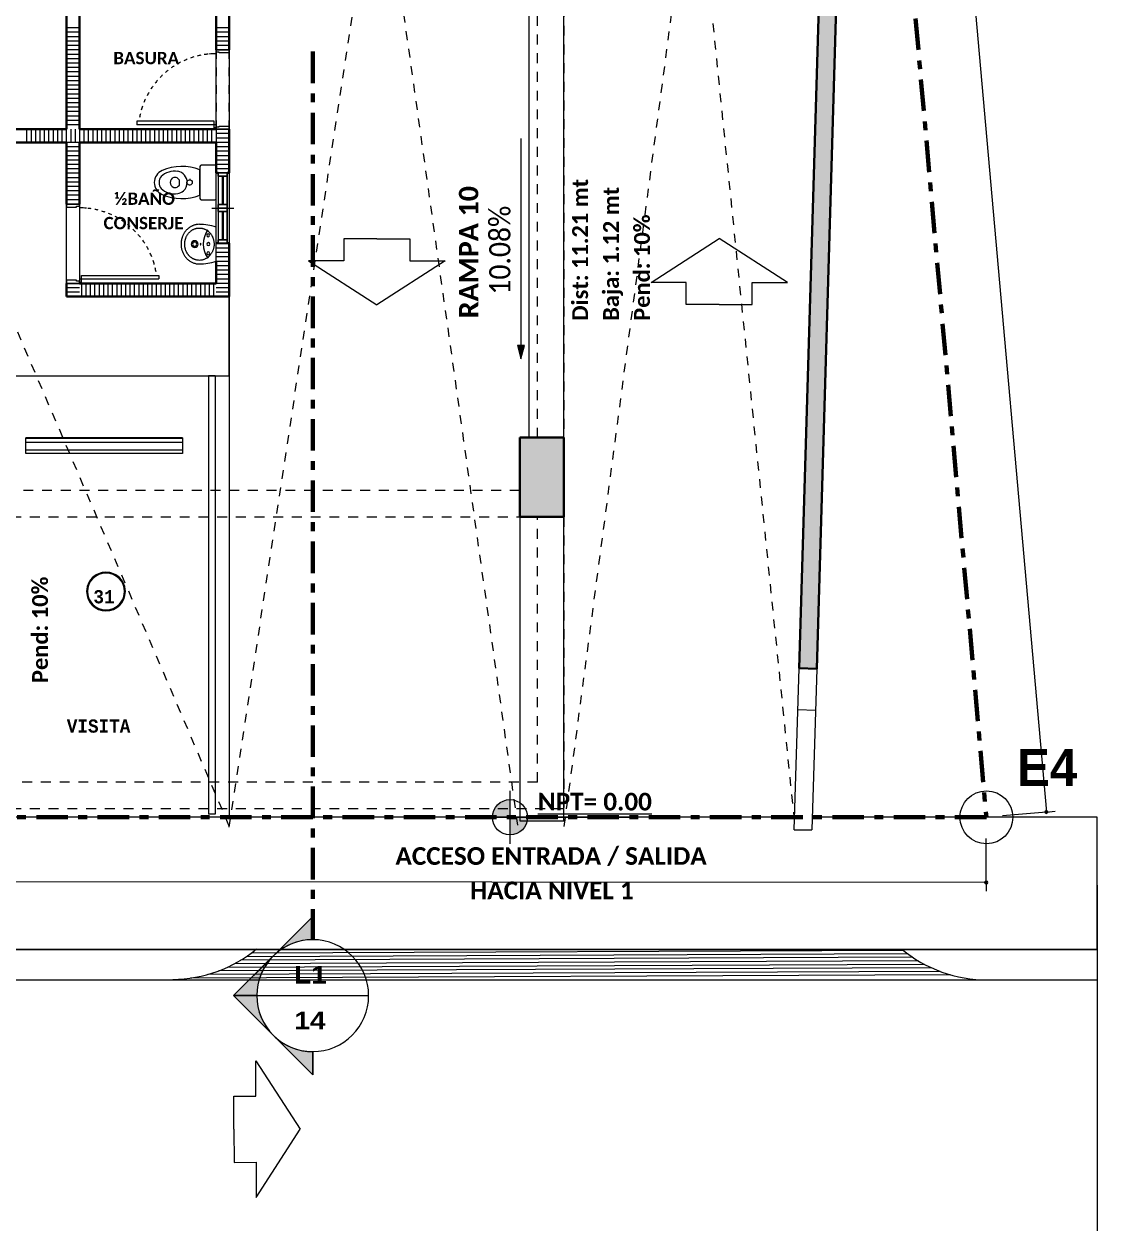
# Model space of a CAD drawing. Header units: metres. Extents: x -144 to 1000, y -717 to 29.
# Drawn here: x 185.94 to 198.13, y -576.13 to -562.52 of the extents above; entities that cross this region are included whole.
import ezdxf

# ---------------------------------------------------------------- set-up
doc = ezdxf.new("R2010")
doc.units = ezdxf.units.M
for name, pattern in [('Basculante', [0.11625, 0.075, -0.04125]), ('basculante modificado', [0.18, 0.1125, -0.0675]), ('Dash Dot 3_16_', [0.595313, 0.357187, -0.119063, 0, -0.119063]), ('Trazo', [0.45, 0.225, -0.225])]:
    doc.linetypes.add(name, pattern=pattern)
doc.layers.get('0').update_dxf_attribs({"color": 1})
for name, color, linetype, lineweight in [('A-ANNO-DIMS', 1, 'Continuous', 9), ('A-DETL', 1, 'Continuous', 9), ('A-DETL-GENF', 1, 'Continuous', 9), ('A-DETL-THIN', 1, 'Continuous', 9), ('A-DOOR', 1, 'Continuous', 9), ('A-DOOR-FRAM', 1, 'Continuous', 9), ('A-DOOR-HDLN', 1, 'Trazo', 20), ('A-FLOR', 2, 'Continuous', 9), ('A-GLAZ', 1, 'Continuous', 9), ('A-WALL', 4, 'Continuous', 9), ('C-PRKG', 2, 'Continuous', 9), ('G-ANNO-DIMS', 1, 'Continuous', 9), ('G-ANNO-SYMB', 1, 'Continuous', 9), ('G-ANNO-TEXT', 2, 'Continuous', 9), ('P-SANR-FIXT', 1, 'Continuous', 9), ('S-COLS', 7, 'Continuous', 9)]:
    doc.layers.add(name, color=color, linetype=linetype, lineweight=lineweight)
doc.layers.add('A-WALL-PATT', color=7, linetype='Continuous', lineweight=35, true_color=0x9c9c9c)
doc.styles.add('Arial Black', font='', dxfattribs={"height": 0.15})
doc.styles.add('Britannic Bold_B_1', font='', dxfattribs={"width": 0.7, "height": 0.4})
doc.styles.add('Calibri', font='calibri.ttf', dxfattribs={"width": 0.9, "height": 0.24})
doc.styles.add('Calibri_B', font='calibrib.ttf', dxfattribs={"height": 0.165})
doc.styles.add('Calibri_B_2', font='calibrib.ttf', dxfattribs={"height": 0.135})
doc.styles.add('Calibri_B_3', font='calibrib.ttf', dxfattribs={"height": 0.15})
doc.styles.add('Calibri_B_5', font='calibrib.ttf', dxfattribs={"height": 0.66})
doc.styles.add('Courier New_B', font='courbd.ttf', dxfattribs={"height": 0.1125})
doc.styles.get('Arial Black').set_extended_font_data('Arial Black')
doc.styles.get('Britannic Bold_B_1').set_extended_font_data('Britannic Bold', bold=True)

# ---------------------------------------------------------------- blocks, each defined once
blk = doc.blocks.new('Q')
at = {"layer": 'A-ANNO-DIMS', "lineweight": 25, "true_color": 0x0000ff}
h = blk.add_hatch(color=5, dxfattribs=at)
edge = h.paths.add_edge_path()
edge.add_arc((203.476, -509.956), 0.015, 0, 360)
h = blk.add_hatch(color=5, dxfattribs=at)
edge = h.paths.add_edge_path()
edge.add_arc((202.794, -510.756), 0.015, 0, 360)
at = {"layer": 'A-WALL-PATT', "lineweight": 5, "true_color": 0x747474}
blk.add_hatch(color=8, dxfattribs=at).paths.add_polyline_path([(200.868, -508.329), (201.339, -492.462), (201.139, -492.456), (200.669, -508.323), (200.768, -508.326)])
at = {"layer": 'G-ANNO-DIMS'}
blk.add_hatch(color=256, dxfattribs=at).paths.add_polyline_path([(197.51, -504.812), (197.55, -504.662), (197.47, -504.662)])
h = blk.add_hatch(color=256, dxfattribs=at)
edge = h.paths.add_edge_path()
edge.add_line((197.386, -510.015), (197.186, -510.015))
edge.add_arc((197.386, -510.015), 0.2, 90, 180, ccw=False)
edge.add_line((197.386, -509.815), (197.386, -510.015))
h = blk.add_hatch(color=256, dxfattribs=at)
edge = h.paths.add_edge_path()
edge.add_line((197.386, -510.015), (197.586, -510.015))
edge.add_arc((197.386, -510.015), 0.2, 270, 360, ccw=False)
edge.add_line((197.386, -510.215), (197.386, -510.015))
at = {"layer": 'G-ANNO-SYMB'}
h = blk.add_hatch(color=256, dxfattribs=at)
edge = h.paths.add_edge_path()
edge.add_line((194.72, -511.568), (195.146, -511.142))
edge.add_line((195.146, -511.142), (195.146, -511.404))
edge.add_arc((195.146, -512.04), 0.636, 90, 132.0784)
h = blk.add_hatch(color=256, dxfattribs=at)
edge = h.paths.add_edge_path()
edge.add_arc((195.146, -512.04), 0.635, 135, 180)
edge.add_line((194.511, -512.04), (194.248, -512.04))
edge.add_line((194.248, -512.04), (194.697, -511.591))
h = blk.add_hatch(color=256, dxfattribs=at)
edge = h.paths.add_edge_path()
edge.add_line((194.697, -512.489), (194.248, -512.04))
edge.add_line((194.248, -512.04), (194.511, -512.04))
edge.add_arc((195.146, -512.04), 0.635, 180, 225)
h = blk.add_hatch(color=256, dxfattribs=at)
edge = h.paths.add_edge_path()
edge.add_arc((195.146, -512.04), 0.636, 227.9216, 270)
edge.add_line((195.146, -512.676), (195.146, -512.938))
edge.add_line((195.146, -512.938), (194.72, -512.512))
at = {"layer": 'S-COLS', "true_color": 0x5b5b5b}
h = blk.add_hatch(color=251, dxfattribs=at)
h.paths.add_polyline_path([(179.699, -506.606), (180.199, -506.606), (180.199, -505.706), (179.699, -505.706), (179.699, -505.857)])
h.paths.add_polyline_path([(197.998, -506.606), (197.998, -505.706), (197.498, -505.706), (197.498, -506.606)])
h.paths.add_polyline_path([(187.899, -506.606), (187.899, -505.706), (187.399, -505.706), (187.399, -506.606), (187.851, -506.606)])
h.paths.add_polyline_path([(193.699, -498.906), (194.199, -498.905), (194.199, -495.756), (193.699, -495.756), (193.699, -498.669)])
h.paths.add_polyline_path([(180.198, -498.906), (180.199, -498.906), (180.198, -498.206), (179.699, -498.206), (179.699, -498.906)])
h.paths.add_polyline_path([(187.899, -498.906), (187.899, -498.006), (187.399, -498.006), (187.399, -498.906), (187.851, -498.906)])
h.paths.add_polyline_path([(183.598, -498.906), (185.599, -498.906), (185.598, -498.406), (183.898, -498.406), (183.898, -496.256), (185.599, -496.256), (185.598, -495.756), (183.598, -495.756), (183.598, -498.669)])
h.paths.add_polyline_path([(197.599, -498.906), (197.999, -498.905), (197.999, -498.206), (197.599, -498.206), (197.599, -498.905)])
h.paths.add_polyline_path([(187.399, -496.656), (187.899, -496.656), (187.899, -495.756), (187.399, -495.756), (187.399, -496.272)])
h.paths.add_polyline_path([(180.198, -496.456), (180.198, -495.755), (179.698, -495.755), (179.698, -496.456)])
h.paths.add_polyline_path([(197.999, -496.456), (197.999, -495.755), (197.599, -495.756), (197.599, -496.456)])
h.paths.add_polyline_path([(197.499, -487.756), (197.999, -487.756), (197.999, -486.856), (197.499, -486.856)])
at = {"layer": 'A-ANNO-DIMS', "color": 5, "true_color": 0x0000ff}
for p, q in [((201.076, -482.882), (203.476, -509.956)), ((203.476, -509.956), (203.576, -509.947)), ((203.476, -509.956), (202.978, -510)), ((202.794, -510.756), (202.794, -510.256)), ((202.794, -510.756), (171.932, -510.732)), ((202.794, -510.756), (202.794, -510.856))]:
    blk.add_line(p, q, dxfattribs=at)
at = {"layer": 'A-ANNO-DIMS', "color": 5, "lineweight": 25, "true_color": 0x0000ff}
for centre in [(203.476, -509.956), (202.794, -510.756)]:
    blk.add_circle(centre, 0.015, dxfattribs=at)
at = {"layer": 'A-DETL', "color": 7, "linetype": 'Dash Dot 3_16_', "lineweight": 70}
for p, q in [((200.394, -482.943), (202.795, -510.016)), ((202.795, -510.016), (171.933, -510.016))]:
    blk.add_line(p, q, dxfattribs=at)
at = {"layer": 'A-DETL', "color": 9, "linetype": 'Basculante', "true_color": 0xc0c0c0}
for p, q in [((194.199, -510.128), (195.899, -498.916)), ((195.899, -498.916), (197.473, -510.116)), ((199.479, -498.916), (197.998, -510.127)), ((200.617, -510.057), (199.479, -498.916)), ((194.199, -510.116), (190.874, -502.355))]:
    blk.add_line(p, q, dxfattribs=at)
at = {"layer": 'A-DETL', "color": 7, "linetype": 'basculante modificado'}
for p, q in [((197.698, -505.706), (197.698, -498.906)), ((197.998, -498.906), (197.998, -505.706)), ((197.498, -506.306), (187.899, -506.306)), ((187.898, -506.606), (197.498, -506.606)), ((197.698, -509.616), (197.698, -506.606)), ((197.998, -506.606), (197.998, -509.916)), ((197.698, -509.616), (187.899, -509.616)), ((187.898, -509.916), (197.998, -509.916))]:
    blk.add_line(p, q, dxfattribs=at)
at = {"layer": 'A-DETL', "color": 253, "true_color": 0xb6b6b6}
for p, q in [((201.904, -511.565), (194.391, -511.598)), ((201.853, -511.526), (194.448, -511.558)), ((202.093, -511.685), (194.176, -511.719)), ((202.023, -511.645), (194.258, -511.679)), ((201.96, -511.605), (194.328, -511.638)), ((202.39, -511.804), (193.759, -511.841)), ((202.27, -511.765), (193.955, -511.8)), ((202.173, -511.724), (194.079, -511.76))]:
    blk.add_line(p, q, dxfattribs=at)
at = {"layer": 'A-DETL-GENF', "linetype": 'Basculante'}
for p, q in [((194.199, -501.305), (194.049, -501.305)), ((194.049, -501.305), (194.049, -502.205)), ((194.199, -502.205), (194.199, -501.305)), ((194.049, -502.205), (194.199, -502.205)), ((192.349, -503.955), (192.349, -503.055)), ((192.349, -503.055), (192.499, -503.055)), ((192.499, -503.055), (192.499, -503.955)), ((192.499, -503.955), (192.349, -503.955))]:
    blk.add_line(p, q, dxfattribs=at)
at = {"layer": 'A-DETL-GENF', "lineweight": 25}
for p, q in [((194.074, -502.7), (194.174, -502.7)), ((194.074, -502.74), (194.074, -502.7)), ((194.174, -502.7), (194.174, -502.74)), ((194.174, -502.74), (194.074, -502.74)), ((194.074, -503.06), (194.174, -503.06)), ((194.074, -503.1), (194.074, -503.06)), ((194.074, -503.1), (194.174, -503.1)), ((194.074, -503.14), (194.074, -503.1)), ((194.174, -503.1), (194.074, -503.1)), ((194.174, -503.14), (194.074, -503.14)), ((194.174, -503.06), (194.174, -503.1)), ((194.174, -503.1), (194.174, -503.14)), ((194.074, -503.46), (194.174, -503.46)), ((194.074, -503.5), (194.074, -503.46)), ((194.174, -503.5), (194.074, -503.5)), ((194.174, -503.46), (194.174, -503.5))]:
    blk.add_line(p, q, dxfattribs=at)
at = {"layer": 'A-DETL-GENF'}
for p, q in [((194.074, -502.74), (194.074, -503.06)), ((194.119, -502.74), (194.119, -503.06)), ((194.129, -502.74), (194.129, -503.06)), ((194.174, -502.74), (194.174, -503.06)), ((194.074, -503.14), (194.074, -503.46)), ((194.119, -503.14), (194.119, -503.46)), ((194.129, -503.14), (194.129, -503.46)), ((194.174, -503.14), (194.174, -503.46)), ((195.874, -503.449), (195.499, -503.449)), ((195.499, -503.449), (195.499, -503.699)), ((195.874, -503.449), (196.249, -503.449)), ((196.249, -503.449), (196.249, -503.699)), ((198.987, -503.945), (199.762, -503.445)), ((200.537, -503.945), (199.762, -503.445)), ((195.499, -503.699), (195.099, -503.699)), ((195.099, -503.699), (195.874, -504.199)), ((196.649, -503.699), (195.874, -504.199)), ((196.249, -503.699), (196.649, -503.699)), ((199.387, -503.945), (198.987, -503.945)), ((199.387, -504.195), (199.387, -503.945)), ((200.137, -504.195), (200.137, -503.945)), ((200.137, -503.945), (200.537, -503.945)), ((199.762, -504.195), (199.387, -504.195)), ((199.762, -504.195), (200.137, -504.195)), ((194.5, -513.181), (194.499, -512.781)), ((194.499, -512.781), (195.002, -513.554)), ((194.25, -513.182), (194.5, -513.181)), ((194.252, -513.557), (194.25, -513.182)), ((194.252, -513.557), (194.254, -513.932)), ((194.505, -514.331), (195.002, -513.554)), ((194.254, -513.932), (194.504, -513.931)), ((194.504, -513.931), (194.505, -514.331))]:
    blk.add_line(p, q, dxfattribs=at)
at = {"layer": 'A-DETL-THIN'}
for p, q in [((197.599, -498.906), (197.599, -505.706)), ((197.998, -505.706), (197.998, -498.906)), ((192.349, -502.355), (187.549, -502.355)), ((192.349, -504.105), (192.349, -502.355)), ((194.199, -504.105), (192.349, -504.105)), ((194.199, -505.005), (194.199, -504.105)), ((188.999, -505.005), (194.199, -505.005)), ((197.599, -505.706), (197.998, -505.706)), ((197.498, -506.606), (197.498, -510.057)), ((197.998, -506.606), (197.498, -506.606)), ((197.998, -510.057), (197.998, -506.606)), ((197.498, -510.057), (197.998, -510.057)), ((204.052, -510.786), (204.052, -514.853)), ((171.518, -511.511), (204.052, -511.511)), ((171.518, -511.861), (204.052, -511.861))]:
    blk.add_line(p, q, dxfattribs=at)
blk.add_circle((202.795, -510.016), 0.3, dxfattribs=at)
for centre, start, end in [((193.551, -510.355), 270.25, 309.6325), ((202.798, -510.361), 230.0615, 270.288)]:
    blk.add_arc(centre, 1.5, start, end, dxfattribs=at)
at = {"layer": 'A-DOOR', "lineweight": 15}
for p, q in [((193.149, -502.115), (193.149, -502.155)), ((194.029, -502.115), (193.149, -502.115)), ((194.039, -502.155), (193.149, -502.155)), ((194.029, -502.19), (194.029, -502.115)), ((194.039, -502.19), (194.029, -502.19)), ((194.039, -502.205), (194.039, -502.19)), ((192.509, -503.905), (193.399, -503.905)), ((192.509, -503.94), (192.519, -503.94)), ((192.509, -503.955), (192.509, -503.94)), ((192.519, -503.865), (193.399, -503.865)), ((192.519, -503.94), (192.519, -503.865)), ((193.399, -503.865), (193.399, -503.905))]:
    blk.add_line(p, q, dxfattribs=at)
at = {"layer": 'A-DOOR'}
for p, q in [((194.049, -502.205), (194.199, -502.205)), ((192.499, -503.955), (192.349, -503.955))]:
    blk.add_line(p, q, dxfattribs=at)
for centre, start, end in [((194.047, -502.23), 101.2538, 103.9081), ((194.047, -502.23), 95.9429, 98.5991), ((194.047, -502.23), 90, 95.1398), ((194.047, -502.23), 122.5538, 125.2378), ((194.047, -502.23), 117.2056, 119.8767), ((194.047, -502.23), 111.8777, 114.5395), ((194.047, -502.23), 106.5629, 109.2191), ((194.047, -502.23), 133.3395, 136.0594), ((194.047, -502.23), 127.9295, 130.6298), ((194.047, -502.23), 144.2878, 147.0559), ((194.047, -502.23), 138.7903, 141.5328), ((194.047, -502.23), 155.4451, 158.2717), ((194.047, -502.23), 149.8378, 152.634), ((194.047, -502.23), 166.8489, 169.7418), ((194.047, -502.23), 166.8489, 169.7418), ((194.047, -502.23), 161.1143, 164.1684), ((192.5, -503.98), 84.8602, 90), ((192.5, -503.98), 81.4009, 84.0571), ((192.5, -503.98), 76.0919, 78.7462), ((192.5, -503.98), 70.7809, 73.4371), ((192.5, -503.98), 65.4605, 68.1223), ((192.5, -503.98), 60.1233, 62.7944), ((192.5, -503.98), 54.7622, 57.4462), ((192.5, -503.98), 49.3702, 52.0705), ((192.5, -503.98), 43.9406, 46.6605), ((192.5, -503.98), 38.4672, 41.2097), ((192.5, -503.98), 32.9441, 35.7122), ((192.5, -503.98), 27.366, 30.1622), ((192.5, -503.98), 21.7283, 24.5549), ((192.5, -503.98), 15.8316, 18.8857), ((192.5, -503.98), 10.2582, 13.1511), ((192.5, -503.98), 10.2582, 13.1511)]:
    blk.add_arc(centre, 0.881, start, end, dxfattribs=at)
at = {"layer": 'A-DOOR-FRAM'}
for p, q in [((194.049, -501.305), (194.199, -501.305)), ((194.049, -501.33), (194.049, -501.305)), ((194.084, -501.33), (194.049, -501.33)), ((194.084, -501.34), (194.084, -501.33)), ((194.199, -501.34), (194.084, -501.34)), ((194.199, -501.305), (194.199, -501.34)), ((194.049, -502.18), (194.084, -502.18)), ((194.049, -502.205), (194.049, -502.18)), ((194.084, -502.17), (194.199, -502.17)), ((194.084, -502.18), (194.084, -502.17)), ((194.199, -502.17), (194.199, -502.205)), ((194.199, -502.205), (194.049, -502.205)), ((192.349, -503.055), (192.349, -503.09)), ((192.499, -503.055), (192.349, -503.055)), ((192.349, -503.09), (192.464, -503.09)), ((192.464, -503.09), (192.464, -503.08)), ((192.464, -503.08), (192.499, -503.08)), ((192.499, -503.08), (192.499, -503.055)), ((192.349, -503.92), (192.349, -503.955)), ((192.464, -503.92), (192.349, -503.92)), ((192.349, -503.955), (192.499, -503.955)), ((192.464, -503.93), (192.464, -503.92)), ((192.499, -503.93), (192.464, -503.93)), ((192.499, -503.955), (192.499, -503.93))]:
    blk.add_line(p, q, dxfattribs=at)
at = {"layer": 'A-DOOR-HDLN'}
for p, q in [((194.199, -501.305), (194.049, -501.305)), ((192.349, -503.055), (192.499, -503.055))]:
    blk.add_line(p, q, dxfattribs=at)
at = {"layer": 'A-FLOR'}
for p, q in [((194.199, -504.105), (194.199, -510.015)), ((200.618, -510.015), (173.534, -510.015)), ((204.052, -510.015), (200.818, -510.015)), ((204.052, -511.515), (204.052, -510.015)), ((171.518, -511.515), (204.052, -511.515))]:
    blk.add_line(p, q, dxfattribs=at)
at = {"layer": 'A-GLAZ'}
for p, q in [((194.174, -502.7), (194.074, -502.7)), ((194.074, -502.7), (194.074, -503.1)), ((194.174, -503.1), (194.174, -502.7)), ((193.999, -503.1), (194.249, -503.1)), ((194.174, -503.1), (194.074, -503.1)), ((194.074, -503.1), (194.074, -503.5)), ((194.174, -503.1), (194.074, -503.1)), ((194.174, -503.5), (194.174, -503.1)), ((194.174, -503.5), (194.074, -503.5))]:
    blk.add_line(p, q, dxfattribs=at)
at = {"layer": 'A-WALL', "lineweight": 35}
for p, q in [((201.139, -492.456), (200.669, -508.323)), ((200.868, -508.329), (201.339, -492.462)), ((192.349, -498.906), (192.349, -502.205)), ((192.499, -498.906), (192.499, -502.205)), ((194.049, -498.905), (194.049, -501.305)), ((194.199, -501.305), (194.199, -498.905)), ((192.349, -502.205), (189.174, -502.205)), ((194.049, -502.205), (192.499, -502.205)), ((194.199, -502.7), (194.199, -502.205)), ((189.174, -502.355), (192.349, -502.355)), ((192.349, -502.355), (192.349, -503.055)), ((192.499, -502.355), (194.049, -502.355)), ((192.499, -502.355), (192.499, -503.055)), ((194.049, -502.355), (194.049, -502.7)), ((194.049, -502.7), (194.074, -502.7)), ((194.174, -502.7), (194.199, -502.7)), ((194.074, -503.5), (194.049, -503.5)), ((194.199, -503.5), (194.174, -503.5)), ((194.199, -504.105), (194.199, -503.5)), ((194.049, -503.705), (194.049, -503.955)), ((192.349, -504.105), (192.349, -503.955)), ((194.049, -503.955), (192.499, -503.955)), ((192.349, -504.105), (194.199, -504.105)), ((200.669, -508.323), (200.868, -508.329))]:
    blk.add_line(p, q, dxfattribs=at)
at = {"layer": 'A-WALL'}
for p, q in [((194.049, -502.18), (194.049, -501.33)), ((194.199, -501.34), (194.199, -502.17)), ((194.049, -503.315), (194.049, -502.7)), ((194.199, -502.7), (194.199, -503.5)), ((192.349, -503.92), (192.349, -503.09)), ((192.499, -503.08), (192.499, -503.93)), ((200.614, -510.157), (200.669, -508.323)), ((200.868, -508.329), (200.814, -510.157)), ((200.655, -508.792), (200.855, -508.798)), ((200.614, -510.157), (200.814, -510.157))]:
    blk.add_line(p, q, dxfattribs=at)
at = {"layer": 'A-WALL-PATT', "color": 8, "lineweight": 5, "true_color": 0x727272}
for p, q in [((192.499, -501.056), (192.349, -501.056)), ((194.199, -501.056), (194.049, -501.056)), ((192.499, -501.106), (192.349, -501.106)), ((192.499, -501.156), (192.349, -501.156)), ((192.499, -501.206), (192.349, -501.206)), ((194.199, -501.106), (194.049, -501.106)), ((194.199, -501.156), (194.049, -501.156)), ((194.199, -501.206), (194.049, -501.206)), ((192.499, -501.256), (192.349, -501.256)), ((192.499, -501.306), (192.349, -501.306)), ((192.499, -501.356), (192.349, -501.356)), ((194.199, -501.256), (194.049, -501.256)), ((192.499, -501.406), (192.349, -501.406)), ((192.499, -501.456), (192.349, -501.456)), ((192.499, -501.506), (192.349, -501.506)), ((192.499, -501.556), (192.349, -501.556)), ((192.499, -501.606), (192.349, -501.606)), ((192.499, -501.656), (192.349, -501.656)), ((192.499, -501.706), (192.349, -501.706)), ((192.499, -501.756), (192.349, -501.756)), ((192.499, -501.806), (192.349, -501.806)), ((192.499, -501.856), (192.349, -501.856)), ((192.499, -501.906), (192.349, -501.906)), ((192.499, -501.956), (192.349, -501.956)), ((192.499, -502.006), (192.349, -502.006)), ((192.499, -502.056), (192.349, -502.056)), ((192.499, -502.106), (192.349, -502.106)), ((192.499, -502.156), (192.349, -502.156)), ((191.898, -502.205), (191.898, -502.355)), ((191.948, -502.205), (191.948, -502.355)), ((191.998, -502.205), (191.998, -502.355)), ((192.048, -502.205), (192.048, -502.355)), ((192.098, -502.205), (192.098, -502.355)), ((192.148, -502.205), (192.148, -502.355)), ((192.198, -502.205), (192.198, -502.355)), ((192.248, -502.205), (192.248, -502.355)), ((192.298, -502.205), (192.298, -502.355)), ((192.348, -502.205), (192.348, -502.355)), ((192.398, -502.205), (192.398, -502.355)), ((192.448, -502.205), (192.448, -502.355)), ((192.498, -502.205), (192.498, -502.355)), ((192.548, -502.205), (192.548, -502.355)), ((192.598, -502.205), (192.598, -502.355)), ((192.648, -502.205), (192.648, -502.355)), ((192.698, -502.205), (192.698, -502.355)), ((192.748, -502.205), (192.748, -502.355)), ((192.798, -502.205), (192.798, -502.355)), ((192.848, -502.205), (192.848, -502.355)), ((192.898, -502.205), (192.898, -502.355)), ((192.948, -502.205), (192.948, -502.355)), ((192.998, -502.205), (192.998, -502.355)), ((193.048, -502.205), (193.048, -502.355)), ((193.098, -502.205), (193.098, -502.355)), ((193.148, -502.205), (193.148, -502.355)), ((193.198, -502.205), (193.198, -502.355)), ((193.248, -502.205), (193.248, -502.355)), ((193.298, -502.205), (193.298, -502.355)), ((193.348, -502.205), (193.348, -502.355)), ((193.398, -502.205), (193.398, -502.355)), ((193.448, -502.205), (193.448, -502.355)), ((193.498, -502.205), (193.498, -502.355)), ((193.548, -502.205), (193.548, -502.355)), ((193.598, -502.205), (193.598, -502.355)), ((193.648, -502.205), (193.648, -502.355)), ((193.698, -502.205), (193.698, -502.355)), ((193.748, -502.205), (193.748, -502.355)), ((193.798, -502.205), (193.798, -502.355)), ((193.848, -502.205), (193.848, -502.355)), ((193.898, -502.205), (193.898, -502.355)), ((193.948, -502.205), (193.948, -502.355)), ((193.998, -502.205), (193.998, -502.355)), ((194.048, -502.205), (194.048, -502.355)), ((194.199, -502.206), (194.049, -502.206)), ((194.199, -502.256), (194.049, -502.256)), ((194.199, -502.306), (194.049, -502.306)), ((192.499, -502.356), (192.349, -502.356)), ((192.499, -502.406), (192.349, -502.406)), ((192.499, -502.456), (192.349, -502.456)), ((194.199, -502.356), (194.049, -502.356)), ((194.199, -502.406), (194.049, -502.406)), ((194.199, -502.456), (194.049, -502.456)), ((192.499, -502.506), (192.349, -502.506)), ((192.499, -502.556), (192.349, -502.556)), ((194.199, -502.506), (194.049, -502.506)), ((194.199, -502.556), (194.049, -502.556)), ((192.499, -502.606), (192.349, -502.606)), ((192.499, -502.656), (192.349, -502.656)), ((192.499, -502.706), (192.349, -502.706)), ((194.199, -502.606), (194.049, -502.606)), ((194.199, -502.656), (194.049, -502.656)), ((192.499, -502.756), (192.349, -502.756)), ((192.499, -502.806), (192.349, -502.806)), ((192.499, -502.856), (192.349, -502.856)), ((192.499, -502.906), (192.349, -502.906)), ((192.499, -502.956), (192.349, -502.956)), ((192.499, -503.006), (192.349, -503.006)), ((194.199, -503.506), (194.049, -503.506)), ((194.199, -503.556), (194.049, -503.556)), ((194.199, -503.606), (194.049, -503.606)), ((194.199, -503.656), (194.049, -503.656)), ((194.199, -503.706), (194.049, -503.706)), ((194.199, -503.756), (194.049, -503.756)), ((194.199, -503.806), (194.049, -503.806)), ((192.499, -503.956), (192.349, -503.956)), ((192.524, -504.105), (192.524, -503.955)), ((192.574, -504.105), (192.574, -503.955)), ((192.624, -504.105), (192.624, -503.955)), ((192.674, -504.105), (192.674, -503.955)), ((192.724, -504.105), (192.724, -503.955)), ((192.774, -504.105), (192.774, -503.955)), ((192.824, -504.105), (192.824, -503.955)), ((192.874, -504.105), (192.874, -503.955)), ((192.924, -504.105), (192.924, -503.955)), ((192.974, -504.105), (192.974, -503.955)), ((193.024, -504.105), (193.024, -503.955)), ((193.074, -504.105), (193.074, -503.955)), ((193.124, -504.105), (193.124, -503.955)), ((193.174, -504.105), (193.174, -503.955)), ((193.224, -504.105), (193.224, -503.955)), ((193.274, -504.105), (193.274, -503.955)), ((193.324, -504.105), (193.324, -503.955)), ((193.374, -504.105), (193.374, -503.955)), ((193.424, -504.105), (193.424, -503.955)), ((193.474, -504.105), (193.474, -503.955)), ((193.524, -504.105), (193.524, -503.955)), ((193.574, -504.105), (193.574, -503.955)), ((193.624, -504.105), (193.624, -503.955)), ((193.674, -504.105), (193.674, -503.955)), ((193.724, -504.105), (193.724, -503.955)), ((193.774, -504.105), (193.774, -503.955)), ((193.824, -504.105), (193.824, -503.955)), ((193.874, -504.105), (193.874, -503.955)), ((193.924, -504.105), (193.924, -503.955)), ((193.974, -504.105), (193.974, -503.955)), ((194.024, -504.105), (194.024, -503.955)), ((194.199, -503.856), (194.049, -503.856)), ((194.199, -503.906), (194.049, -503.906)), ((194.199, -503.956), (194.049, -503.956)), ((192.499, -504.006), (192.349, -504.006)), ((192.499, -504.056), (192.349, -504.056)), ((194.199, -504.006), (194.049, -504.006)), ((194.199, -504.056), (194.049, -504.056))]:
    blk.add_line(p, q, dxfattribs=at)
at = {"layer": 'C-PRKG', "lineweight": 15}
blk.add_line((191.499, -505.005), (193.999, -505.005), dxfattribs=at)
at = {"layer": 'C-PRKG'}
for p, q in [((193.963, -505.005), (193.963, -505.006)), ((194.038, -505.005), (193.963, -505.005)), ((193.963, -505.006), (194.038, -505.006)), ((193.963, -505.006), (193.963, -509.98)), ((194.038, -505.006), (194.038, -505.005)), ((194.038, -505.006), (194.038, -509.98)), ((191.888, -505.712), (191.888, -505.71)), ((193.668, -505.71), (191.888, -505.71)), ((191.888, -505.761), (191.888, -505.712)), ((191.888, -505.712), (193.668, -505.712)), ((193.668, -505.71), (193.668, -505.712)), ((193.668, -505.712), (193.668, -505.761)), ((191.888, -505.85), (191.888, -505.761)), ((193.668, -505.761), (191.888, -505.761)), ((191.888, -505.887), (191.888, -505.85)), ((193.668, -505.85), (191.888, -505.85)), ((193.668, -505.761), (193.668, -505.85)), ((193.668, -505.85), (193.668, -505.887)), ((193.668, -505.887), (191.888, -505.887)), ((192.579, -507.453), (192.579, -507.454)), ((193.019, -507.454), (193.019, -507.453)), ((194.038, -509.98), (193.963, -509.98))]:
    blk.add_line(p, q, dxfattribs=at)
for centre, major_axis, start_param, end_param in [((192.799, -507.453), (-0.22, 0), 3.141593, 6.283185), ((192.799, -507.454), (0.22, 0), 0, 3.141593), ((192.799, -507.454), (-0.21, 0), 3.141593, 6.283185), ((192.799, -507.454), (0.22, 0), 3.141593, 6.283185), ((192.799, -507.453), (0.21, 0), 3.142811, 6.281967), ((192.799, -507.454), (-0.21, 0), 0, 3.141593)]:
    blk.add_ellipse(centre, major_axis=major_axis, ratio=0.994907, start_param=start_param, end_param=end_param, dxfattribs=at)
at = {"layer": 'G-ANNO-DIMS'}
for p, q in [((197.51, -502.312), (197.51, -504.812)), ((197.55, -504.662), (197.47, -504.662)), ((197.47, -504.662), (197.51, -504.812)), ((197.51, -504.812), (197.55, -504.662)), ((197.386, -510.315), (197.386, -509.715)), ((197.086, -510.015), (198.786, -510.015))]:
    blk.add_line(p, q, dxfattribs=at)
blk.add_circle((197.386, -510.015), 0.2, dxfattribs=at)
at = {"layer": 'G-ANNO-SYMB', "linetype": 'Dash Dot 3_16_', "lineweight": 70}
blk.add_line((195.146, -501.324), (195.146, -511.405), dxfattribs=at)
at = {"layer": 'G-ANNO-SYMB', "lineweight": 18}
for p, q in [((194.248, -512.04), (195.146, -511.142)), ((195.146, -511.142), (194.72, -511.568)), ((195.146, -511.405), (195.146, -511.142)), ((195.146, -511.404), (195.146, -511.142)), ((194.697, -511.591), (194.248, -512.04)), ((194.248, -512.04), (195.146, -512.938)), ((194.511, -512.04), (194.248, -512.04)), ((194.248, -512.04), (194.697, -512.489)), ((194.248, -512.04), (194.511, -512.04)), ((194.511, -512.04), (195.781, -512.04)), ((194.72, -512.512), (195.146, -512.938)), ((195.146, -512.675), (195.146, -512.938)), ((195.146, -512.938), (195.146, -512.676))]:
    blk.add_line(p, q, dxfattribs=at)
for radius, start, end in [(0.635, 90, 270), (0.636, 90, 132.0784), (0.635, 270, 90), (0.635, 135, 180), (0.635, 180, 225), (0.636, 227.9216, 270)]:
    blk.add_arc((195.146, -512.04), radius, start, end, dxfattribs=at)
at = {"layer": 'P-SANR-FIXT'}
for p, q in [((193.866, -502.63), (193.866, -502.81)), ((193.866, -502.954), (193.866, -502.666)), ((194.034, -502.615), (193.881, -502.615)), ((193.618, -502.767), (193.63, -502.78)), ((193.63, -502.841), (193.618, -502.854)), ((193.63, -502.78), (193.63, -502.841)), ((193.709, -502.81), (193.719, -502.81)), ((193.749, -502.77), (193.749, -502.78)), ((193.749, -502.845), (193.749, -502.84)), ((193.784, -502.81), (193.779, -502.81)), ((193.866, -502.81), (193.866, -502.991)), ((193.881, -503.006), (194.034, -503.006)), ((194.049, -503.77), (194.049, -503.25))]:
    blk.add_line(p, q, dxfattribs=at)
blk.add_circle((193.749, -502.81), 0.03, dxfattribs=at)
for centre, radius, start, end in [((193.496, -502.812), 0.15, 113.7969, 179.4689), ((193.578, -502.901), 0.22, 80.9061, 134.3974), ((193.66, -503.185), 0.558, 68.3591, 113.7969), ((193.593, -502.81), 0.128, 359.9985, 80.9061), ((193.881, -502.63), 0.015, 90, 180), ((194.034, -502.63), 0.015, 0, 90), ((193.496, -502.809), 0.15, 180.5311, 246.2031), ((193.482, -502.802), 0.0816, 134.3974, 185.8355), ((193.482, -502.819), 0.0816, 174.1645, 225.6026), ((193.585, -502.81), 0.0581, 107.1865, 252.8171), ((193.583, -502.803), 0.05, 45, 107.1865), ((193.583, -502.818), 0.05, 252.8171, 315), ((193.593, -502.81), 0.128, 312.4453, 0.0015), ((193.578, -502.72), 0.22, 225.6026, 279.0939), ((193.66, -502.435), 0.558, 246.2031, 291.6409), ((193.593, -502.81), 0.128, 279.0939, 312.4453), ((193.881, -502.991), 0.015, 180, 270), ((194.034, -502.991), 0.015, 270, 0), ((193.859, -503.9), 0.614, 72.0171, 89.9829), ((194.17, -503.509), 0.267, 143.0879, 217.323), ((193.959, -503.409), 0.017, 90, 270), ((193.959, -503.409), 0.017, 270, 90), ((193.806, -503.51), 0.0386, 90, 270), ((193.806, -503.51), 0.0235, 90, 270), ((193.806, -503.51), 0.0386, 270, 90), ((193.806, -503.51), 0.0235, 270, 90), ((193.961, -503.51), 0.0168, 0, 180), ((193.961, -503.51), 0.0168, 180, 0), ((193.96, -503.615), 0.017, 90, 270), ((193.96, -503.615), 0.017, 270, 90), ((193.859, -503.121), 0.614, 270.0171, 287.9829)]:
    blk.add_arc(centre, radius, start, end, dxfattribs=at)
for major_axis in [(0, -0.00908), (0, 0.00908)]:
    blk.add_ellipse((193.873, -503.51), major_axis=major_axis, ratio=0.332108, start_param=3.141593, end_param=6.283185, dxfattribs=at)
for points, knots in [([(193.859, -503.285), (193.851, -503.285), (193.839, -503.286), (193.823, -503.289), (193.812, -503.291), (193.8, -503.294), (193.789, -503.298), (193.778, -503.303), (193.767, -503.308), (193.757, -503.314), (193.747, -503.321), (193.737, -503.328), (193.728, -503.336), (193.719, -503.344), (193.71, -503.353), (193.702, -503.362), (193.695, -503.372), (193.688, -503.382), (193.682, -503.392), (193.676, -503.403), (193.671, -503.414), (193.666, -503.425), (193.662, -503.437), (193.659, -503.449), (193.656, -503.461), (193.654, -503.473), (193.652, -503.486), (193.651, -503.498), (193.651, -503.51), (193.651, -503.523), (193.652, -503.535), (193.654, -503.548), (193.656, -503.559), (193.658, -503.569), (193.661, -503.581), (193.666, -503.595), (193.673, -503.612), (193.682, -503.629), (193.691, -503.644), (193.702, -503.659), (193.715, -503.673), (193.728, -503.685), (193.742, -503.697), (193.757, -503.707), (193.773, -503.715), (193.789, -503.723), (193.806, -503.728), (193.823, -503.732), (193.841, -503.735), (193.853, -503.735), (193.859, -503.735)], [0, 0, 0, 0, 0.035714, 0.053571, 0.071429, 0.089286, 0.107143, 0.125, 0.142857, 0.160714, 0.178571, 0.196429, 0.214286, 0.232143, 0.25, 0.267857, 0.285714, 0.303571, 0.321429, 0.339286, 0.357143, 0.375, 0.392857, 0.410714, 0.428571, 0.446429, 0.464286, 0.482143, 0.5, 0.517857, 0.535714, 0.553571, 0.571429, 0.584821, 0.598214, 0.625, 0.651786, 0.678571, 0.705357, 0.732143, 0.758929, 0.785714, 0.8125, 0.839286, 0.866071, 0.892857, 0.919643, 0.946429, 0.973214, 1, 1, 1, 1]), ([(193.859, -503.694), (193.852, -503.694), (193.842, -503.693), (193.829, -503.691), (193.819, -503.689), (193.81, -503.686), (193.8, -503.682), (193.791, -503.678), (193.782, -503.673), (193.773, -503.667), (193.764, -503.661), (193.756, -503.655), (193.749, -503.648), (193.741, -503.64), (193.734, -503.632), (193.728, -503.623), (193.722, -503.615), (193.717, -503.605), (193.712, -503.596), (193.707, -503.586), (193.703, -503.575), (193.7, -503.565), (193.697, -503.554), (193.695, -503.543), (193.694, -503.533), (193.693, -503.522), (193.692, -503.51), (193.693, -503.499), (193.694, -503.488), (193.695, -503.477), (193.697, -503.466), (193.7, -503.456), (193.704, -503.444), (193.708, -503.433), (193.714, -503.42), (193.721, -503.408), (193.728, -503.397), (193.736, -503.387), (193.745, -503.377), (193.754, -503.368), (193.764, -503.359), (193.775, -503.352), (193.786, -503.345), (193.798, -503.34), (193.81, -503.335), (193.822, -503.332), (193.838, -503.328), (193.851, -503.327), (193.859, -503.327)], [0, 0, 0, 0, 0.038462, 0.057692, 0.076923, 0.096154, 0.115385, 0.134615, 0.153846, 0.173077, 0.192308, 0.211538, 0.230769, 0.25, 0.269231, 0.288462, 0.307692, 0.326923, 0.346154, 0.365385, 0.384615, 0.403846, 0.423077, 0.442308, 0.461538, 0.480769, 0.5, 0.519231, 0.538462, 0.557692, 0.576923, 0.596154, 0.615385, 0.639423, 0.663462, 0.6875, 0.711538, 0.735577, 0.759615, 0.783654, 0.807692, 0.831731, 0.855769, 0.879808, 0.903846, 0.927885, 0.951923, 1, 1, 1, 1]), ([(193.859, -503.327), (193.866, -503.327), (193.876, -503.328), (193.889, -503.33), (193.899, -503.332), (193.909, -503.335), (193.918, -503.339), (193.928, -503.343), (193.937, -503.348), (193.945, -503.353), (193.954, -503.359), (193.962, -503.366), (193.97, -503.373), (193.977, -503.381), (193.984, -503.389), (193.991, -503.397), (193.996, -503.406), (194.002, -503.415), (194.007, -503.425), (194.011, -503.435), (194.015, -503.445), (194.018, -503.456), (194.021, -503.466), (194.023, -503.477), (194.025, -503.488), (194.026, -503.499), (194.026, -503.51), (194.026, -503.522), (194.025, -503.533), (194.023, -503.543), (194.021, -503.554), (194.018, -503.565), (194.015, -503.576), (194.01, -503.588), (194.004, -503.601), (193.998, -503.612), (193.991, -503.623), (193.982, -503.634), (193.974, -503.644), (193.964, -503.653), (193.954, -503.661), (193.943, -503.669), (193.932, -503.675), (193.921, -503.681), (193.909, -503.686), (193.897, -503.689), (193.88, -503.693), (193.868, -503.694), (193.859, -503.694)], [0, 0, 0, 0, 0.038462, 0.057692, 0.076923, 0.096154, 0.115385, 0.134615, 0.153846, 0.173077, 0.192308, 0.211538, 0.230769, 0.25, 0.269231, 0.288462, 0.307692, 0.326923, 0.346154, 0.365385, 0.384615, 0.403846, 0.423077, 0.442308, 0.461538, 0.480769, 0.5, 0.519231, 0.538462, 0.557692, 0.576923, 0.596154, 0.615385, 0.639423, 0.663462, 0.6875, 0.711538, 0.735577, 0.759615, 0.783654, 0.807692, 0.831731, 0.855769, 0.879808, 0.903846, 0.927885, 0.951923, 1, 1, 1, 1])]:
    blk.add_open_spline(points, degree=3, knots=knots, dxfattribs=at)
at = {"layer": 'S-COLS', "lineweight": 35}
for p, q in [((197.998, -505.706), (197.498, -505.706)), ((197.498, -505.706), (197.498, -506.606)), ((197.998, -505.706), (197.998, -506.606)), ((197.498, -506.606), (197.998, -506.606))]:
    blk.add_line(p, q, dxfattribs=at)
at = {"layer": 'G-ANNO-DIMS', "style": 'Calibri', "width": 0.9}
blk.add_text('10.08%%%', height=0.24, rotation=90, dxfattribs=at).set_placement((197.39, -504.083))
at = {"layer": 'G-ANNO-DIMS', "color": 5, "true_color": 0x0000ff, "style": 'Calibri_B'}
blk.add_text('%%UNPT= 0.00', height=0.2, dxfattribs=at).set_placement((197.702, -509.938))
at = {"layer": 'G-ANNO-SYMB', "style": 'Arial Black'}
for s, p in [('L1', (194.933, -511.904)), ('14', (194.937, -512.423))]:
    blk.add_text(s, height=0.2, dxfattribs=at).set_placement(p)
at = {"layer": 'G-ANNO-TEXT'}
for s, height, style, p in [('BASURA', 0.14, 'Calibri_B_5', (192.882, -501.468)), ('½BAÑO', 0.14, 'Calibri_B_5', (192.893, -503.064)), ('CONSERJE', 0.14, 'Calibri_B_5', (192.771, -503.341)), ('E4', 0.42, 'Britannic Bold_B_1', (203.141, -509.659)), ('ACCESO ENTRADA / SALIDA', 0.2, 'Calibri_B', (196.085, -510.555)), ('HACIA NIVEL 1', 0.2, 'Calibri_B', (196.933, -510.945))]:
    blk.add_text(s, height=height, dxfattribs=dict(at, style=style)).set_placement(p)
for s, height, style, p in [('RAMPA 10', 0.22, 'Calibri_B_3', (197.026, -504.351)), ('Dist: 11.21 mt', 0.18, 'Calibri_B_2', (198.272, -504.381)), ('Baja: 1.12 mt', 0.18, 'Calibri_B_2', (198.623, -504.381)), ('Pend: 10%%%', 0.18, 'Calibri_B_2', (198.974, -504.381)), ('Pend: 10%%%', 0.18, 'Calibri_B_2', (192.14, -508.492))]:
    blk.add_text(s, height=height, rotation=90, dxfattribs=dict(at, style=style)).set_placement(p)
at = {"layer": 'G-ANNO-TEXT', "style": 'Courier New_B', "width": 0.8}
for s, p in [('31', (192.656, -507.587)), ('VISITA', (192.354, -509.055))]:
    blk.add_text(s, height=0.15, dxfattribs=at).set_placement(p)

msp = doc.modelspace()

# ---------------------------------------------------------------- block references
at = {"color": 3}
msp.add_blockref('Q', (-5.926, -61.506), dxfattribs=at)

doc.saveas('drawing.dxf')
